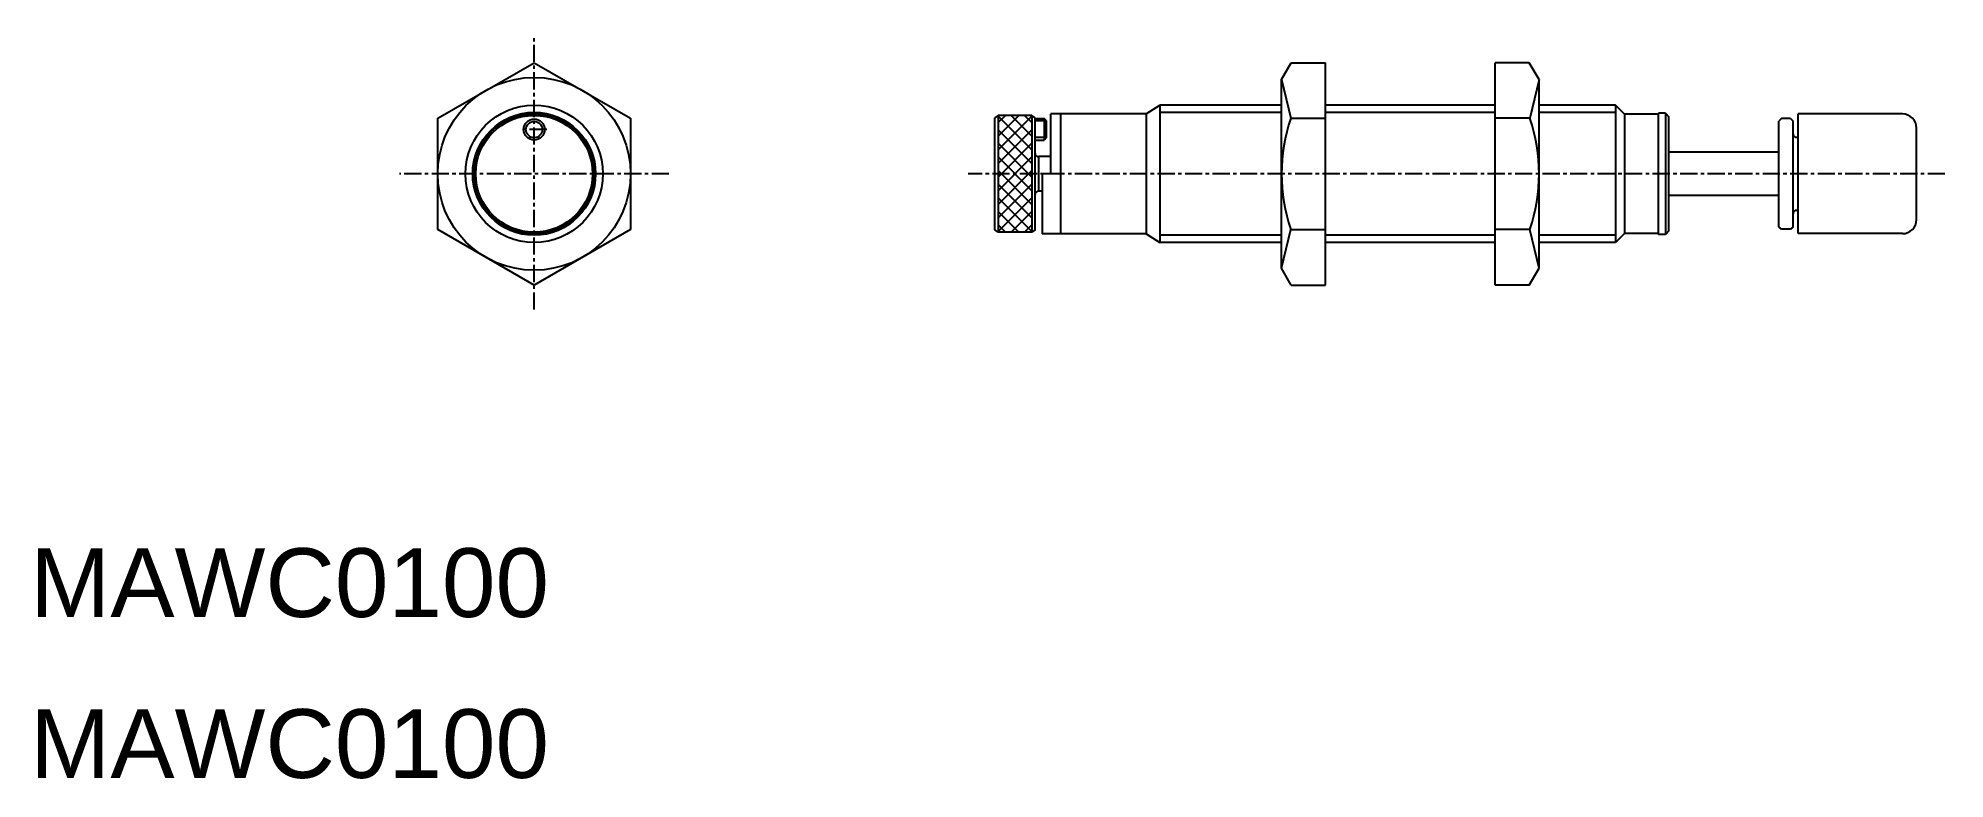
# Model space of a CAD drawing. Extents: x 81 to 220, y 101 to 155.
import ezdxf
from ezdxf.enums import TextEntityAlignment as Align

# ---------------------------------------------------------------- set-up
doc = ezdxf.new("R2010")
doc.units = 0
doc.linetypes.add('CENTER', pattern=[2, 1.25, -0.25, 0.25, -0.25])
doc.layers.get('0').update_dxf_attribs({"linetype": 'CONTINUOUS'})
doc.layers.add('CENTER', color=1, linetype='CENTER')

msp = doc.modelspace()

# ---------------------------------------------------------------- linework, layer by layer
at = {"color": 7, "linetype": 'CONTINUOUS'}
for p, q in [((110.56, 149.41), (117.56, 153.45)), ((117.56, 153.45), (124.56, 149.41)), ((171.9, 152.23), (172.61, 153.45)), ((172.61, 153.45), (175.1, 153.45)), ((175.1, 137.28), (175.1, 153.45)), ((187.42, 137.28), (187.42, 153.45)), ((189.91, 153.45), (187.42, 153.45)), ((190.62, 152.23), (189.91, 153.45)), ((171.9, 152.23), (172.57, 149.41)), ((171.9, 138.51), (171.9, 152.23)), ((190.62, 152.23), (189.95, 149.41)), ((190.62, 138.51), (190.62, 152.23)), ((155.13, 145.37), (155.13, 149.73)), ((155.86, 149.73), (155.13, 149.73)), ((162.06, 149.73), (155.86, 149.73)), ((155.86, 141), (155.86, 149.73)), ((162.06, 149.73), (163.06, 150.37)), ((162.06, 149.73), (162.06, 141)), ((163.06, 150.37), (163.06, 140.37)), ((171.9, 150.37), (163.06, 150.37)), ((187.42, 150.37), (175.1, 150.37)), ((196.18, 150.37), (190.62, 150.37)), ((196.83, 149.71), (196.18, 150.37)), ((196.18, 150.36), (196.18, 140.38)), ((199.3, 140.96), (199.3, 149.77)), ((199.81, 149.77), (199.3, 149.77)), ((199.81, 149.77), (199.81, 140.96)), ((199.81, 149.77), (200.06, 149.52)), ((110.56, 141.33), (110.56, 149.41)), ((124.56, 149.41), (124.56, 141.33)), ((151.29, 149.62), (151.06, 149.44)), ((151.06, 141.29), (151.06, 149.44)), ((151.29, 149.62), (151.29, 141.12)), ((151.29, 148.1), (152.81, 149.62)), ((153.75, 149.62), (151.29, 149.62)), ((151.29, 149.09), (151.82, 149.62)), ((151.29, 147.11), (153.75, 149.57)), ((151.29, 149.57), (153.75, 147.11)), ((151.29, 146.12), (153.75, 148.58)), ((151.29, 148.58), (153.75, 146.12)), ((152.23, 149.62), (153.75, 148.1)), ((153.22, 149.62), (153.75, 149.09)), ((153.75, 149.62), (153.75, 141.12)), ((153.98, 149.44), (153.75, 149.62)), ((153.98, 148.59), (153.98, 149.44)), ((153.98, 149.39), (154.64, 149.39)), ((153.98, 141.29), (153.98, 148.59)), ((154.81, 149.22), (154.64, 149.39)), ((154.64, 149.39), (154.64, 147.82)), ((154.81, 148), (154.81, 149.22)), ((172.57, 149.41), (175.1, 149.41)), ((189.95, 149.41), (187.42, 149.41)), ((196.83, 149.71), (196.83, 141.03)), ((199.3, 149.71), (196.83, 149.71)), ((200.06, 141.22), (200.06, 149.52)), ((208.24, 149.39), (208.06, 149.21)), ((208.06, 141.52), (208.06, 149.21)), ((208.91, 149.39), (208.24, 149.39)), ((208.91, 149.39), (209.09, 149.21)), ((209.09, 141.52), (209.09, 149.21)), ((217.04, 149.72), (209.47, 149.72)), ((209.47, 141.02), (209.47, 149.72)), ((218.06, 142.04), (218.06, 148.7)), ((151.29, 145.13), (153.75, 147.59)), ((151.29, 147.59), (153.75, 145.13)), ((153.98, 147.82), (154.64, 147.82)), ((154.81, 148), (154.64, 147.82)), ((209.47, 148.02), (209.34, 148.02)), ((151.06, 145.37), (151.06, 146.63)), ((151.29, 144.14), (153.75, 146.6)), ((151.29, 146.6), (153.75, 144.14)), ((151.29, 143.15), (153.75, 145.61)), ((151.29, 145.61), (153.75, 143.15)), ((154.23, 146.62), (154.23, 144.12)), ((155.13, 146.62), (154.23, 146.62)), ((208.06, 146.94), (200.06, 146.94)), ((151.29, 142.16), (153.75, 144.62)), ((151.29, 144.62), (153.75, 142.16)), ((154.49, 145.37), (154.49, 141)), ((155.13, 145.37), (154.49, 145.37)), ((151.29, 141.17), (153.75, 143.63)), ((151.29, 143.63), (153.75, 141.17)), ((154.49, 144.12), (154.23, 144.12)), ((208.06, 143.8), (200.06, 143.8)), ((151.29, 142.64), (152.81, 141.12)), ((151.29, 141.65), (151.82, 141.12)), ((152.23, 141.12), (153.75, 142.64)), ((153.22, 141.12), (153.75, 141.65)), ((208.24, 141.35), (208.06, 141.52)), ((209.09, 141.52), (208.91, 141.35)), ((209.47, 142.71), (209.34, 142.71)), ((117.56, 137.28), (110.56, 141.33)), ((124.56, 141.33), (117.56, 137.28)), ((151.29, 141.12), (151.06, 141.29)), ((153.75, 141.12), (151.29, 141.12)), ((153.98, 141.29), (153.75, 141.12)), ((162.06, 141), (154.49, 141)), ((162.06, 141), (160.69, 141)), ((162.06, 141), (163.06, 140.37)), ((171.9, 140.37), (163.06, 140.37)), ((171.9, 138.51), (172.57, 141.33)), ((172.57, 141.33), (175.1, 141.33)), ((187.42, 140.37), (175.1, 140.37)), ((189.95, 141.33), (187.42, 141.33)), ((190.62, 138.51), (189.95, 141.33)), ((196.18, 140.37), (190.62, 140.37)), ((196.83, 141.03), (196.18, 140.37)), ((199.3, 141.03), (196.83, 141.03)), ((199.81, 140.96), (199.3, 140.96)), ((200.06, 141.22), (199.81, 140.96)), ((208.91, 141.35), (208.24, 141.35)), ((217.04, 141.02), (209.47, 141.02)), ((172.61, 137.28), (171.9, 138.51)), ((172.61, 137.28), (175.1, 137.28)), ((189.91, 137.28), (187.42, 137.28)), ((189.91, 137.28), (190.62, 138.51))]:
    msp.add_line(p, q, dxfattribs=at)
at = {"color": 3, "linetype": 'CONTINUOUS'}
for p, q in [((171.9, 149.83), (163.06, 149.83)), ((187.42, 149.83), (175.1, 149.83)), ((196.18, 149.83), (190.62, 149.83)), ((154.81, 149.22), (153.98, 149.22)), ((154.81, 148), (153.98, 148)), ((171.9, 140.91), (163.06, 140.91)), ((187.42, 140.91), (175.1, 140.91)), ((196.18, 140.91), (190.62, 140.91))]:
    msp.add_line(p, q, dxfattribs=at)
at = {"color": 7, "linetype": 'CONTINUOUS'}
for centre, radius in [((117.56, 145.37), 7.01), ((117.56, 145.37), 5), ((117.56, 145.37), 4.37), ((117.56, 145.37), 4.25), ((117.56, 148.59), 0.766), ((117.56, 148.59), 0.594)]:
    msp.add_circle(centre, radius, dxfattribs=at)
at = {"color": 3, "linetype": 'CONTINUOUS'}
msp.add_circle((117.56, 145.37), 4.47, dxfattribs=at)
at = {"color": 7, "linetype": 'CONTINUOUS'}
for centre, radius, start, end in [((184.5, 145.37), 12.6, 161.2918, 198.7084), ((178.02, 145.37), 12.6, 341.2916, 18.7082), ((217.04, 148.7), 1.02, 0, 90), ((209.34, 148.28), 0.255, 180, 270), ((154.23, 146.87), 0.255, 179.9997, 270), ((154.23, 143.86), 0.255, 90, 180.0003), ((209.34, 142.46), 0.255, 90, 180), ((217.04, 142.04), 1.02, 270, 360)]:
    msp.add_arc(centre, radius, start, end, dxfattribs=at)
at = {"layer": 'CENTER', "color": 1, "linetype": 'CENTER'}
for p, q in [((117.56, 135.5), (117.56, 155.23)), ((118.48, 148.59), (116.61, 148.59)), ((127.36, 145.37), (107.77, 145.37)), ((220.13, 145.37), (149.12, 145.37))]:
    msp.add_line(p, q, dxfattribs=at)

# ---------------------------------------------------------------- texts
at = {"color": 7, "linetype": 'CONTINUOUS', "width": 1.046512}
for p in [(80.92, 111.65), (80.92, 99.95)]:
    msp.add_text('MAWC0100', height=5, dxfattribs=at).set_placement(p, align=Align.BOTTOM_LEFT)

doc.saveas('drawing.dxf')
